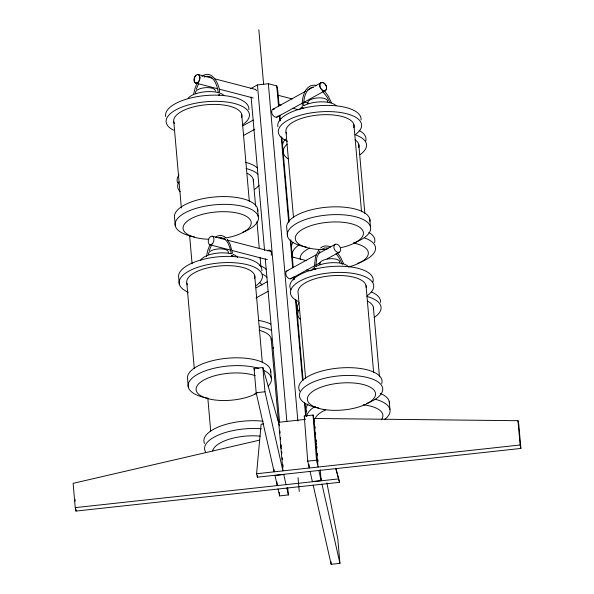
<?xml version="1.0" encoding="UTF-8"?>
<svg xmlns="http://www.w3.org/2000/svg" width="594" height="594" viewBox="0 0 594 594"><rect width="100%" height="100%" fill="white"/><g stroke="black" fill="none" stroke-linecap="round" stroke-linejoin="round"><path stroke-width="0.89" d="M302.294 105.539C301.745 97.193 305.568 83.145 316.431 85.402M303.69 105.561C303.519 98.53 305.62 87.83 313.691 87.043M314.404 266.372L315.518 256.645L318.978 249.502M315.8 266.387L316.832 257.402L319.958 250.95M303.816 108.405L302.888 108.063L302.688 108.605M314.553 269.223L315.926 269.238M308.969 464.404L309.288 467.998L307.722 461.122L304.254 415.993L313.038 415.035L316.505 460.164L318.072 467.04L313.818 418.473L517.983 420.708L518.762 424.153L520.886 448.433L257.365 477.19L256.578 473.752L261.115 424.22L263.751 423.938M257.365 477.19L257.529 475.356M193.547 94.416L194.981 88.476L197.349 82.625M206.378 256.534L207.982 249.718L210.031 244.557M196.265 89.345L198.515 83.776M209.266 250.586L211.516 245.018M320.537 247.95C323.322 245.515 327.435 245.396 330.643 247.007M195.961 75.319L197.423 74.51A4.425 2.71 -75.5 0 1 199.866 77.265A4.425 2.71 -75.5 0 1 198.106 82.328L196.569 83.175A4.425 2.71 -75.5 0 1 194.134 80.42A4.425 2.71 -75.5 0 1 195.886 75.356L195.961 75.319A4.425 2.71 -75.5 0 0 194.201 80.376A4.425 2.71 -75.5 0 0 196.644 83.138M202.027 76.396C211.739 68.8 219.364 83.925 219.609 92.07M215.6 237.244C218.495 234.689 223.077 234.986 225.772 237.689M321.317 249.584L324.688 247.943L328.237 248.069M198.032 82.373L198.106 82.328A4.425 2.71 -75.5 0 0 199.792 77.309A4.425 2.71 -75.5 0 0 197.349 74.547M250.408 88.788L257.44 84.927L268.354 83.732L276.759 85.915L277.732 90.184L279.106 105.895M242.798 125.802L253.311 120.025M272.713 109.363L305.858 91.149M307.477 90.258L313.135 87.147M314.753 86.264L321.22 82.707M243.562 135.462L254.878 129.247M276.707 117.248L325.215 90.592M256.044 287.852L267.367 281.638M285.959 271.421L316.676 254.536M318.295 253.645L335.268 244.32M255.999 297.965L268.124 291.298M290.763 278.861L314.204 265.978M315.822 265.087L320.671 262.422M327.138 258.873L339.271 252.205A4.425 3.022 61.2 0 0 338.654 245.196A4.425 3.022 61.2 0 0 333.887 247.386A4.425 3.022 61.2 0 0 339.271 252.205M204.299 76.997C213.135 73.21 217.226 85.172 218.25 92.389M259.519 440.154L73.114 483.353L75.238 507.632L76.017 511.078L339.545 482.321L335.87 468.302M218.948 237.563L222.111 237.57M273.916 469.134L274.146 471.829L256.185 392.731L254.054 368.443L262.845 367.486L279.499 425.898M256.185 392.731L264.969 391.773L282.93 470.871L278.683 422.304L305.034 419.431M307.722 461.122L316.505 460.164M256.578 473.752L520.106 444.995L520.886 448.433M283.761 474.517L274.977 475.475L277.272 485.588L276.96 481.994M312.362 481.548L321.146 480.591L320.203 469.795M75.238 507.632L338.766 478.883M278.051 489.033L279.618 495.908L288.402 494.951L287.696 487.652M313.194 485.194L331.155 564.3L339.946 563.342L337.815 539.055L326.893 482.825M218.948 95.077C220.218 93.859 219.602 94.565 218.674 95.01M322 82.514L323.745 82.967A4.425 3.022 61.2 0 1 326.596 87.526A4.425 3.022 61.2 0 1 324.435 90.785L322.594 90.31A4.425 3.022 61.2 0 1 319.75 85.751A4.425 3.022 61.2 0 1 321.911 82.492L322 82.514A4.425 3.022 61.2 0 0 319.832 85.774A4.425 3.022 61.2 0 0 322.683 90.333M198.144 74.54L212.474 78.26M214.271 78.72L255.479 89.412M277.873 95.218L292.203 98.938M304.752 102.19L308.331 103.118M195.923 83.108L217.426 88.684M219.216 89.145L253.259 97.973M279.239 104.715L281.029 105.175M292.679 108.197L298.054 109.593M212.214 236.212L225.646 239.701M227.443 240.162L271.339 251.552M291.944 256.89L306.274 260.61M318.815 263.862L320.612 264.33M209.994 244.78L230.598 250.126M232.388 250.586L267.33 259.652M306.749 269.869L310.328 270.805M223.574 238.187C228.645 241.639 230.034 247.587 231.244 253.631M322.668 91.35L327.353 97.535L329.885 102.769M336.041 253.482L339.464 258.36L342.33 264.375M227.294 239.345L230.064 244.127L232.61 253.311M324.777 91.216L328.43 96.406L331.445 102.725M337.362 252.65L340.54 257.232L343.555 263.55M254.054 368.443L254.566 370.211M335.922 469.097L339.545 482.321M313.038 415.035L314.605 421.911M315.949 442.753L316.335 444.475M318.852 470.478L321.146 480.591M321.978 484.236L339.946 563.342M304.254 415.993L305.071 419.579M310.068 471.436L312.407 481.756M280.806 446.591L281.304 448.774M283.717 474.316L286.056 484.63M286.843 488.068L288.402 494.951M279.262 492.255L279.618 495.908M517.983 420.708L520.106 444.995M389.256 401.626L389.939 409.415M369.802 219.164L370.478 226.945M373.381 307.209L379.469 376.811M358.828 144.669L364.842 213.357M353.92 124.74L361.531 211.746M366.03 285.566L373.641 372.572M330.925 561.605L331.155 564.3M321.502 478.838L321.658 480.643M314.998 426.41L315.154 428.207M315.548 432.707L315.704 434.504M316.179 439.902L316.335 441.698M316.728 446.198L316.884 447.995M317.359 453.393L317.515 455.19M317.909 459.689L318.065 461.486M286.011 132.15L293.466 217.322M305.576 378.148L298.129 292.976A34.2 13.528 -5 0 1 331.289 275.764A34.2 13.528 -5 0 1 366.134 287.333M279.915 115.132L280.398 120.671M281.853 137.303L289.211 221.376M290.822 239.85L293.25 267.567M294.06 276.804L294.297 279.574M296.079 299.903L303.111 380.279M305.13 403.371L306.259 416.305M276.759 85.915L278.541 106.237M279.343 115.474L279.833 121.02M281.207 136.724L288.721 222.646M290.258 240.199L292.686 267.909M293.488 277.153L293.733 279.923M295.433 299.324L302.546 380.62M304.484 402.799L305.613 415.726M287.481 236.004L286.798 228.215A41.795 16.535 -5 0 1 327.331 207.18A41.795 16.535 -5 0 1 369.928 221.324M268.354 83.732L297.854 420.938M258.836 29.7L263.617 84.341M298.025 477.635L299.242 491.483M257.44 84.927L286.857 421.205M251.136 97.104L264.553 250.46M265.28 258.776L279.588 422.297M279.937 431.14L280.108 433.078M280.509 437.659L280.665 439.493M281.118 444.631L281.274 446.428M281.712 451.403L281.868 453.237M282.269 457.818L282.432 459.652M282.893 464.627L283.071 466.981M271.168 338.61L278.541 422.869M257.603 208.91L258.279 216.699M270.597 370.151L271.28 377.94M253.259 179.47L255.583 206.029M256.942 221.599L259.266 248.158M260.068 257.313L260.87 266.468M241.721 114.493L249.332 201.492M262.845 367.486L264.969 391.773M254.722 275.735L262.333 362.734M207.833 398.225L210.714 431.192M189.597 235.417L192.085 263.81M173.812 121.904L181.348 207.989M186.813 283.138L194.268 368.31M175.282 225.757L174.599 217.968A41.795 16.535 -5 0 1 215.132 196.933A41.795 16.535 -5 0 1 257.729 211.07M179.269 283.962L178.727 277.777A41.795 16.535 -5 0 1 219.26 256.734A41.795 16.535 -5 0 1 261.85 270.879M188.283 386.998L187.6 379.21A41.795 16.535 -5 0 1 228.133 358.167A41.795 16.535 -5 0 1 270.723 372.312M75 499.383L75.156 501.18M75.861 509.273L76.017 511.078M323.663 82.945A4.425 3.022 61.2 0 1 326.507 87.504A4.425 3.022 61.2 0 1 324.346 90.763M255.309 89.501A3.438 2.109 -75.5 0 1 256.497 90.852M278.133 115.845A4.425 3.022 61.2 0 1 272.275 114.323A4.425 3.022 61.2 0 1 274.673 109.014M292.278 277.48A4.425 3.022 61.2 0 1 286.702 276.462A4.425 3.022 61.2 0 1 287.949 270.56M267.612 250.868A4.425 2.71 -75.5 0 1 270.693 250.861A4.425 2.71 -75.5 0 1 271.168 255.309M318.755 407.952A41.795 16.535 -5 0 1 308.672 384.273A41.795 16.535 -5 0 1 370.767 378.475A41.795 16.535 -5 0 1 366.788 403.467M320.418 264.753A9.972 3.943 -5 0 1 328.876 258.836A9.972 3.943 -5 0 1 339.545 262.667M299.747 391.127A41.795 16.535 -5 0 1 338.535 368.087A41.795 16.535 -5 0 1 381.727 383.613M297.98 301.321A41.795 16.535 -5 0 1 303.883 279.135A41.795 16.535 -5 0 1 358.813 274.584A41.795 16.535 -5 0 1 367.248 295.574M311.843 270.381A18.919 7.484 -5 0 1 314.501 267.456M315.956 266.55A18.919 7.484 -5 0 1 348.129 266.424M290.035 287.615A41.795 16.535 -5 0 1 332.388 266.439A41.795 16.535 -5 0 1 372.854 282.18M290.874 289.694A41.795 16.535 -5 0 1 290.236 288.313M273.775 347.579A41.795 16.535 -5 0 1 272.386 348.619M259.548 326.67A41.795 16.535 -5 0 1 271.31 330.271M259.088 330.294A34.2 13.528 -5 0 1 271.272 340.377M259.006 320.478A41.795 16.535 -5 0 1 270.767 324.079M205.569 451.96A41.795 16.535 -5 0 1 219.06 434.778A41.795 16.535 -5 0 1 261.278 428.771M204.529 443.488A41.795 16.535 -5 0 1 220.136 426.292A41.795 16.535 -5 0 1 263.105 421.228M212.645 450.943A34.2 13.528 -5 0 1 260.15 436.152M363.172 404.833A34.2 13.528 -5 0 1 381.333 419.861M315.236 418.339A34.2 13.528 -5 0 1 325.75 409.905M375.178 399.25A41.795 16.535 -5 0 1 384.318 419.728M306.816 416.312A41.795 16.535 -5 0 1 315.132 406.437M297.861 310.647A41.795 16.535 -5 0 1 299.131 302.688M371.339 291.929A41.795 16.535 -5 0 1 380.509 302.353M366.988 296.443A41.795 16.535 -5 0 1 374.599 317.211M300.297 319.49A41.795 16.535 -5 0 1 299.673 308.88M306.742 412.08A41.795 16.535 -5 0 1 308.004 404.12M380.212 393.362A41.795 16.535 -5 0 1 389.419 403.059M367.322 301.054A34.2 13.528 -5 0 1 373.485 308.977M256.296 393.503A34.2 13.528 -5 0 1 207.158 398.433A34.2 13.528 -5 0 1 206.014 378.92A34.2 13.528 -5 0 1 255.249 375.69M263.877 370.418A41.795 16.535 -5 0 1 268.117 386.137M257.157 392.953A41.795 16.535 -5 0 1 254.611 393.956M207.447 398.114A41.795 16.535 -5 0 1 197.141 374.569A41.795 16.535 -5 0 1 258.939 368.473M208.739 254.447A9.972 3.943 -5 0 1 218.213 248.938A9.972 3.943 -5 0 1 228.237 252.836M188.313 292.226A41.795 16.535 -5 0 1 191.261 269.899A41.795 16.535 -5 0 1 246.8 264.568A41.795 16.535 -5 0 1 255.94 285.736M200.527 260.543A18.919 7.484 -5 0 1 231.207 253.816M232.997 254.366A18.919 7.484 -5 0 1 237.511 257.477M187.496 284.845A34.2 13.528 -5 0 1 219.231 265.993A34.2 13.528 -5 0 1 254.566 278.697M353.467 243.035A34.2 13.528 -5 0 1 368.228 254.306A34.2 13.528 -5 0 1 348.448 266.958M300.312 259.37A34.2 13.528 -5 0 1 309.608 248.114M355.554 134.89A41.795 16.535 -5 0 1 360.046 154.678M287.949 158.776A41.795 16.535 -5 0 1 287.095 144.171M364.568 237.919A41.795 16.535 -5 0 1 357.84 263.216M292.872 257.336A41.795 16.535 -5 0 1 298.723 245.107M359.192 130.532A41.795 16.535 -5 0 1 365.652 141.283M282.707 144.557A41.795 16.535 -5 0 1 285.484 139.063M368.8 232.373A41.795 16.535 -5 0 1 374.524 242.716M291.587 245.99A41.795 16.535 -5 0 1 292.953 242.315M355.093 139.865A34.2 13.528 -5 0 1 358.679 147.639M208.665 239.248A34.2 13.528 -5 0 1 189.204 219.773A34.2 13.528 -5 0 1 245.218 215.711A34.2 13.528 -5 0 1 225.445 238.031M224.577 238.179A34.2 13.528 -5 0 1 221.057 238.677M194.446 236.872A41.795 16.535 -5 0 1 184.363 213.194A41.795 16.535 -5 0 1 246.458 207.395A41.795 16.535 -5 0 1 242.478 232.388M195.745 93.213A9.972 3.943 -5 0 1 204.559 87.756A9.972 3.943 -5 0 1 215.377 91.068M173.671 130.242A41.795 16.535 -5 0 1 179.574 108.063A41.795 16.535 -5 0 1 234.504 103.505A41.795 16.535 -5 0 1 242.939 124.495M188.112 98.307A18.919 7.484 -5 0 1 205.673 91.751A18.919 7.484 -5 0 1 223.819 95.344M174.502 123.604A34.2 13.528 -5 0 1 206.229 104.752A34.2 13.528 -5 0 1 241.565 117.456M165.726 116.535A41.795 16.535 -5 0 1 206.259 95.493A41.795 16.535 -5 0 1 248.849 109.638M259.563 282.432A34.2 13.528 -5 0 1 261.961 285.053M259.222 265.273A41.795 16.535 -5 0 1 266.283 269.372M259.058 185.209A41.795 16.535 -5 0 1 254.477 189.471M180.175 191.751A41.795 16.535 -5 0 1 179.046 181.875M246.042 168.481A41.795 16.535 -5 0 1 257.952 174.124M187.659 292.812A41.795 16.535 -5 0 1 187.021 291.439M262.414 274.161A41.795 16.535 -5 0 1 266.966 277.153M177.747 182.915A41.795 16.535 -5 0 1 179.009 174.948M245.5 162.296A41.795 16.535 -5 0 1 257.41 167.939M247.201 173.322A34.2 13.528 -5 0 1 253.363 181.237M327.027 249.443A34.2 13.528 -5 0 1 298.693 232.061A34.2 13.528 -5 0 1 354.648 224.77A34.2 13.528 -5 0 1 341.06 247.616M306.645 247.126A41.795 16.535 -5 0 1 296.792 223.314A41.795 16.535 -5 0 1 359.162 217.82A41.795 16.535 -5 0 1 353.809 242.968M307.944 103.46A9.972 3.943 -5 0 1 317.411 97.943A9.972 3.943 -5 0 1 327.435 101.841M287.511 141.238A41.795 16.535 -5 0 1 290.466 118.911A41.795 16.535 -5 0 1 345.998 113.573A41.795 16.535 -5 0 1 355.138 134.741M299.732 109.556A18.919 7.484 -5 0 1 302.391 106.623M303.846 105.725A18.919 7.484 -5 0 1 336.018 105.591M286.702 133.85A34.2 13.528 -5 0 1 318.429 115.006A34.2 13.528 -5 0 1 353.764 127.703M277.925 126.782A41.795 16.535 -5 0 1 318.458 105.747A41.795 16.535 -5 0 1 361.048 119.884M302.257 107.885C302.821 109.303 303.051 106.229 302.257 107.885M314.367 268.711C314.954 270.129 315.124 267.055 314.367 268.711M232.143 255.502C232.625 257.299 233.271 254.663 232.143 255.502M231.556 256.021L232.922 255.873L231.608 255.932M212.177 244A4.425 2.71 -75.5 0 0 212.852 236.538A4.425 2.71 -75.5 0 0 208.279 240.949A4.425 2.71 -75.5 0 0 212.177 244M323.188 409.363A34.2 13.528 -5 0 0 375.519 394.624A34.2 13.528 -5 0 0 325.683 385.699A34.2 13.528 -5 0 0 323.188 409.363"/></g></svg>
